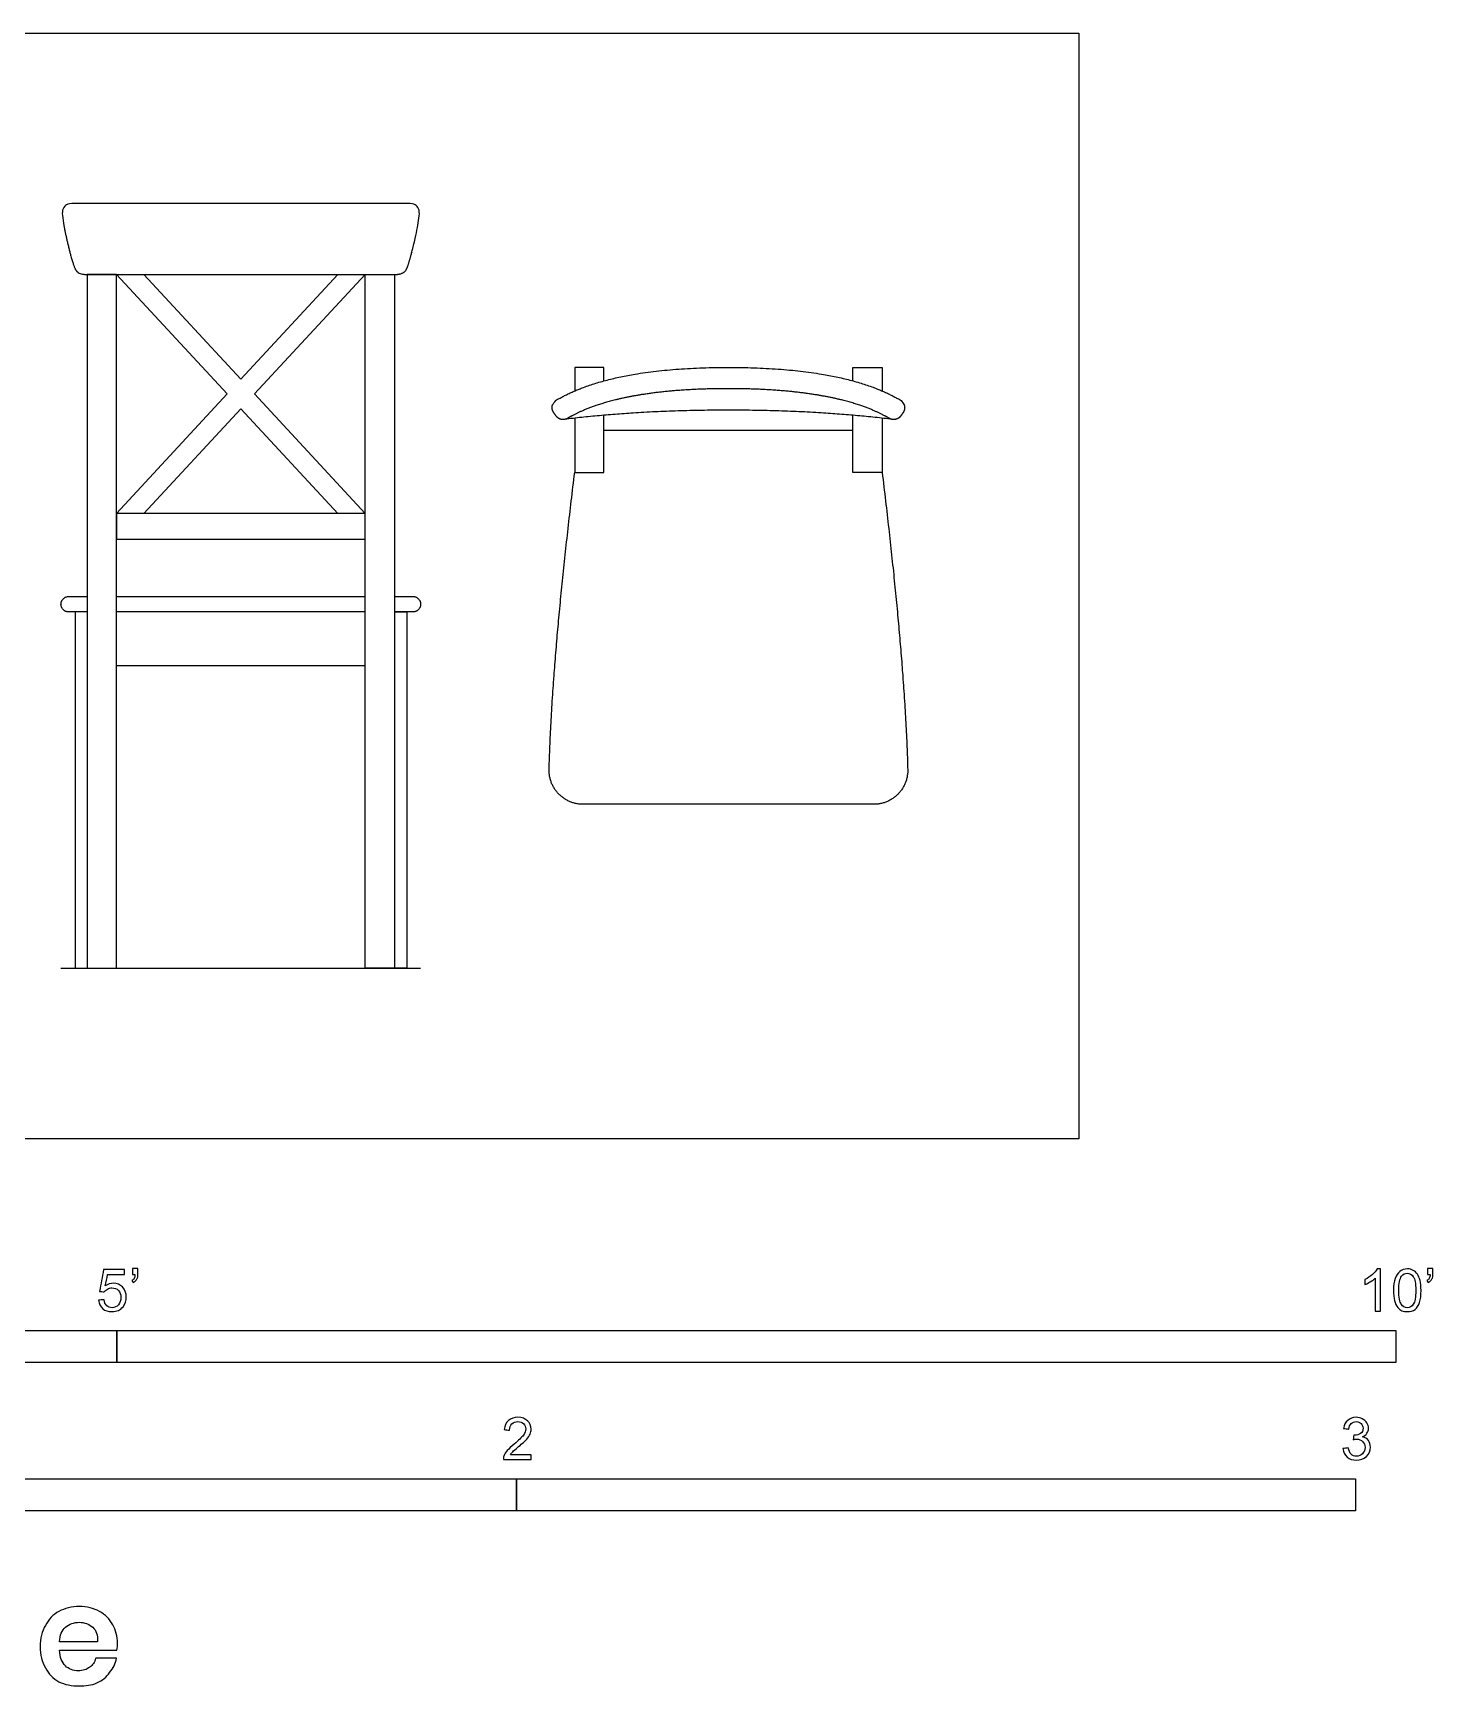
# Model space of a CAD drawing. Header units: metres. Extents: x 0 to 3.09, y -0.65 to 1.32.
# Drawn here: x 1.424 to 3.092, y -0.652 to 1.318 of the extents above; entities that cross this region are included whole.
import ezdxf

# ---------------------------------------------------------------- set-up
doc = ezdxf.new("R2010")
doc.units = ezdxf.units.M
for name, color, linetype, true_color in [('AG-DIAGRAM', 7, 'Continuous', 0xfecc66), ('AG-FURNITURE', 7, 'Continuous', 0x66ccff), ('N-SYMB', 7, 'Continuous', 0x800040), ('X-DIMENSIONS.GUIDE', 7, 'Continuous', 0x800080), ('X-VPRT', 6, 'Continuous', 0xff00ff)]:
    doc.layers.add(name, color=color, linetype=linetype, true_color=true_color)

msp = doc.modelspace()

# ---------------------------------------------------------------- linework, layer by layer
at = {"layer": 'AG-DIAGRAM'}
msp.add_lwpolyline([(1.4573, 0.2032), (1.8859, 0.2032)], dxfattribs=at)
at = {"layer": 'AG-FURNITURE'}
for points in [[(1.5234, 0.2032), (1.5234, 1.0299), (1.4884, 1.0299), (1.4884, 0.2032)], [(1.8199, 0.2032), (1.8199, 1.0299), (1.8548, 1.0299), (1.8548, 0.2032)], [(1.5234, 0.7143), (1.8199, 0.7143), (1.8199, 0.745), (1.5234, 0.745)]]:
    msp.add_lwpolyline(points, close=True, dxfattribs=at)
for points in [[(1.5233, 0.745), (1.6552, 0.8875), (1.5234, 1.0299)], [(1.5562, 1.0299), (1.6716, 0.9052), (1.7871, 1.0299)], [(1.8199, 0.745), (1.6881, 0.8875), (1.8199, 1.0299)], [(2.1044, 0.9032), (2.1044, 0.9192), (2.0695, 0.9192), (2.0695, 0.8912)], [(2.4009, 0.9032), (2.4009, 0.9192), (2.4359, 0.9192), (2.4359, 0.8912)], [(1.5561, 0.745), (1.6716, 0.8697), (1.7871, 0.745)], [(2.0695, 0.8586), (2.0695, 0.7939), (2.1044, 0.7939), (2.1044, 0.8621)], [(2.4359, 0.8586), (2.4359, 0.7939), (2.4009, 0.7939), (2.4009, 0.8621)], [(2.1044, 0.8445), (2.4009, 0.8445)], [(1.4884, 0.6277), (1.474, 0.6277), (1.474, 0.2032), (1.5089, 0.2032)], [(1.8548, 0.6277), (1.8693, 0.6277), (1.8693, 0.2032), (1.8343, 0.2032)], [(1.5234, 0.5641), (1.8199, 0.5641)]]:
    msp.add_lwpolyline(points, dxfattribs=at)
for points, knots in [([(1.8548, 1.0299), (1.7632, 1.0299), (1.6716, 1.0299), (1.58, 1.0299), (1.4884, 1.0299), (1.4775, 1.0299), (1.4714, 1.042), (1.4608, 1.0851), (1.4573, 1.1144), (1.4849, 1.1144), (1.6716, 1.1144), (1.8583, 1.1144), (1.8859, 1.1144), (1.8825, 1.0851), (1.8719, 1.042), (1.8658, 1.0299), (1.8548, 1.0299)], [0, 0, 0, 0.486483, 0.486483, 0.972965, 0.972965, 1.178264, 1.383562, 1.58886, 1.794158, 1.999456, 1.999456, 2.204754, 2.410052, 2.61535, 2.820649, 3.025947, 3.025947, 3.025947]), ([(2.4479, 0.8572), (2.3592, 0.8682), (2.2527, 0.8682), (2.1462, 0.8682), (2.0574, 0.8572)], [-0.630286, -0.630286, -0.630286, 0, 0, 0.630286, 0.630286, 0.630286])]:
    msp.add_open_spline(points, degree=2, knots=knots, dxfattribs=at)
for points, weights, degree, knots in [([(2.2527, 0.9192), (2.1596, 0.9192), (2.0912, 0.9061), (2.0476, 0.8801), (2.0451, 0.8786), (2.0434, 0.8763), (2.0428, 0.8734), (2.0422, 0.8706), (2.0428, 0.8677), (2.0445, 0.8654), (2.0454, 0.864), (2.0463, 0.8627), (2.0473, 0.8614), (2.0505, 0.8567), (2.056, 0.8556), (2.0609, 0.8584), (2.0779, 0.8685), (2.1007, 0.877), (2.1293, 0.883), (2.1627, 0.8901), (2.2039, 0.8938), (2.2527, 0.8938), (2.3014, 0.8938), (2.3426, 0.8901), (2.376, 0.883), (2.4046, 0.877), (2.4274, 0.8685), (2.4444, 0.8584), (2.4493, 0.8556), (2.4548, 0.8567), (2.4581, 0.8614), (2.459, 0.8627), (2.4599, 0.864), (2.4609, 0.8654), (2.4625, 0.8677), (2.4631, 0.8706), (2.4625, 0.8734), (2.4619, 0.8763), (2.4602, 0.8786), (2.4577, 0.8801), (2.4141, 0.9061), (2.3458, 0.9192), (2.2527, 0.9192)], [1, 1, 1, 1, 0.944530208241, 0.944530208241, 1, 0.944530208241, 0.944530208241, 1, 1, 1, 1, 0.822289758603, 0.822289758603, 1, 1, 1, 1, 1, 1, 1, 1, 1, 1, 1, 1, 1, 0.82228974901, 0.82228974901, 1, 1, 1, 1, 0.944530210361, 0.944530210361, 1, 0.944530210361, 0.944530210361, 1, 1, 1, 1], 3, [0, 0, 0, 0, 0.674746, 0.674746, 0.674746, 0.702451, 0.702451, 0.702451, 0.730157, 0.730157, 0.730157, 0.74608, 0.74608, 0.74608, 0.796487, 0.796487, 0.796487, 1.108988, 1.108988, 1.108988, 1.473266, 1.473266, 1.473266, 1.837544, 1.837544, 1.837544, 2.150045, 2.150045, 2.150045, 2.200452, 2.200452, 2.200452, 2.216371, 2.216371, 2.216371, 2.244077, 2.244077, 2.244077, 2.271782, 2.271782, 2.271782, 2.946528, 2.946528, 2.946528, 2.946528]), ([(2.4359, 0.7939), (2.4626, 0.575), (2.4664, 0.4403), (2.4668, 0.4231), (2.4549, 0.4108), (2.4429, 0.3985), (2.4257, 0.3985), (2.3392, 0.3985), (2.2527, 0.3985), (2.1661, 0.3985), (2.0796, 0.3985), (2.0624, 0.3985), (2.0505, 0.4108), (2.0385, 0.4231), (2.039, 0.4403), (2.0427, 0.575), (2.0695, 0.7939)], [1, 1, 1, 0.921189799255, 1, 0.921189799255, 1, 1, 1, 1, 1, 0.921189799255, 1, 0.921189799255, 1, 1, 1], 2, [-2.00656, -2.00656, -2.00656, -0.886369, -0.886369, -0.779707, -0.779707, -0.673044, -0.673044, -0.10534, -0.10534, 0.462364, 0.462364, 0.569026, 0.569026, 0.675689, 0.675689, 1.79588, 1.79588, 1.79588]), ([(1.4884, 0.6277), (1.4775, 0.6277), (1.4666, 0.6277), (1.4573, 0.6277), (1.4573, 0.637), (1.4573, 0.6462), (1.4666, 0.6462), (1.4775, 0.6462), (1.4884, 0.6462)], [1, 1, 1, 0.707106781187, 1, 0.707106781186, 1, 1, 1], 2, [2.8167497, 2.8167497, 2.8167497, 2.8899214, 2.8899214, 2.9376317, 2.9376317, 2.985342, 2.985342, 3.0585137, 3.0585137, 3.0585137]), ([(1.8548, 0.6462), (1.8658, 0.6462), (1.8767, 0.6462), (1.8859, 0.6462), (1.8859, 0.637), (1.8859, 0.6277), (1.8767, 0.6277), (1.8658, 0.6277), (1.8548, 0.6277)], [1, 1, 1, 0.707106781187, 1, 0.707106781187, 1, 1, 1], 2, [4.2855656, 4.2855656, 4.2855656, 4.3587373, 4.3587373, 4.4064475, 4.4064475, 4.4541578, 4.4541578, 4.5273295, 4.5273295, 4.5273295])]:
    msp.add_rational_spline(points, weights, degree=degree, knots=knots, dxfattribs=at)
for points in [[(1.5234, 0.6462), (1.6716, 0.6462), (1.8199, 0.6462)], [(1.8199, 0.6277), (1.6716, 0.6277), (1.5234, 0.6277)]]:
    msp.add_open_spline(points, degree=2, dxfattribs=at)
at = {"layer": 'N-SYMB'}
for points in [[(0.6096, -0.2667), (0.6096, -0.2286), (1.524, -0.2286), (1.524, -0.2667)], [(1.524, -0.2667), (1.524, -0.2286), (3.048, -0.2286), (3.048, -0.2667)], [(1, -0.4436), (1, -0.4055), (2, -0.4055), (2, -0.4436)], [(2, -0.4436), (2, -0.4055), (3, -0.4055), (3, -0.4436)]]:
    msp.add_lwpolyline(points, close=True, dxfattribs=at)
for points, knots in [([(1.502, -0.1924), (1.5042, -0.1922), (1.5064, -0.192), (1.5086, -0.1918), (1.5089, -0.1951), (1.5101, -0.1972), (1.512, -0.199), (1.5135, -0.2005), (1.5156, -0.2014), (1.5183, -0.2014), (1.521, -0.2014), (1.5237, -0.2002), (1.5258, -0.1978), (1.5276, -0.1957), (1.5288, -0.1927), (1.5288, -0.1891), (1.5288, -0.1855), (1.5276, -0.1828), (1.5258, -0.1807), (1.5237, -0.1789), (1.5213, -0.1777), (1.518, -0.1777), (1.5162, -0.1777), (1.5144, -0.1783), (1.5126, -0.1792), (1.511, -0.1801), (1.5098, -0.1813), (1.5089, -0.1825), (1.507, -0.1823), (1.5051, -0.1821), (1.5032, -0.1819), (1.5048, -0.1732), (1.5064, -0.1646), (1.508, -0.156), (1.5164, -0.156), (1.5247, -0.156), (1.533, -0.156), (1.533, -0.158), (1.533, -0.16), (1.533, -0.162), (1.5263, -0.162), (1.5196, -0.162), (1.5129, -0.162), (1.512, -0.1665), (1.511, -0.171), (1.5101, -0.1755), (1.5132, -0.1734), (1.5165, -0.1722), (1.5198, -0.1722), (1.524, -0.1722), (1.5276, -0.1737), (1.5306, -0.1767), (1.5336, -0.1798), (1.5351, -0.1837), (1.5351, -0.1885), (1.5351, -0.193), (1.5339, -0.1969), (1.5312, -0.2002), (1.5282, -0.2045), (1.5237, -0.206), (1.5183, -0.206), (1.5135, -0.206), (1.5098, -0.2051), (1.5071, -0.2027), (1.5041, -0.1999), (1.5026, -0.1966), (1.502, -0.1924)], [0, 0, 0, 0, 1, 1, 1, 2, 2, 2, 3, 3, 3, 4, 4, 4, 5, 5, 5, 6, 6, 6, 7, 7, 7, 8, 8, 8, 9, 9, 9, 10, 10, 10, 11, 11, 11, 12, 12, 12, 13, 13, 13, 14, 14, 14, 15, 15, 15, 16, 16, 16, 17, 17, 17, 18, 18, 18, 19, 19, 19, 20, 20, 20, 21, 21, 21, 22, 22, 22, 22]), ([(1.5424, -0.162), (1.5424, -0.1596), (1.5424, -0.1572), (1.5424, -0.1548), (1.5446, -0.1548), (1.5468, -0.1548), (1.549, -0.1548), (1.549, -0.1567), (1.549, -0.1586), (1.549, -0.1605), (1.549, -0.1635), (1.5487, -0.1659), (1.5478, -0.1671), (1.5469, -0.1689), (1.5454, -0.1704), (1.5433, -0.1713), (1.5428, -0.1705), (1.5423, -0.1697), (1.5418, -0.1689), (1.543, -0.1683), (1.5439, -0.1677), (1.5445, -0.1665), (1.5451, -0.1653), (1.5454, -0.1638), (1.5454, -0.162), (1.5444, -0.162), (1.5434, -0.162), (1.5424, -0.162)], [0, 0, 0, 0, 1, 1, 1, 2, 2, 2, 3, 3, 3, 4, 4, 4, 5, 5, 5, 6, 6, 6, 7, 7, 7, 8, 8, 8, 9, 9, 9, 9]), ([(3.0296, -0.2054), (3.0276, -0.2054), (3.0256, -0.2054), (3.0236, -0.2054), (3.0236, -0.1923), (3.0236, -0.1793), (3.0236, -0.1662), (3.0221, -0.1677), (3.02, -0.1692), (3.0176, -0.1704), (3.0152, -0.1719), (3.0131, -0.1731), (3.0113, -0.1737), (3.0113, -0.1717), (3.0113, -0.1697), (3.0113, -0.1677), (3.0146, -0.1662), (3.0176, -0.1641), (3.0203, -0.162), (3.0227, -0.1596), (3.0245, -0.1575), (3.0257, -0.1551), (3.027, -0.1551), (3.0283, -0.1551), (3.0296, -0.1551), (3.0296, -0.1718), (3.0296, -0.1886), (3.0296, -0.2054)], [0, 0, 0, 0, 1, 1, 1, 2, 2, 2, 3, 3, 3, 4, 4, 4, 5, 5, 5, 6, 6, 6, 7, 7, 7, 8, 8, 8, 9, 9, 9, 9]), ([(3.0453, -0.1807), (3.0453, -0.1749), (3.0459, -0.1701), (3.0471, -0.1665), (3.0486, -0.1629), (3.0504, -0.1602), (3.0528, -0.1581), (3.0549, -0.1563), (3.0582, -0.1551), (3.0619, -0.1551), (3.0646, -0.1551), (3.0667, -0.1557), (3.0688, -0.1569), (3.0709, -0.1578), (3.0724, -0.1596), (3.0739, -0.1614), (3.0751, -0.1635), (3.0763, -0.1659), (3.0769, -0.1689), (3.0778, -0.1719), (3.0781, -0.1758), (3.0781, -0.1807), (3.0781, -0.1867), (3.0775, -0.1915), (3.0763, -0.1951), (3.0751, -0.1987), (3.0733, -0.2014), (3.0709, -0.2036), (3.0685, -0.2054), (3.0655, -0.206), (3.0619, -0.206), (3.057, -0.206), (3.0531, -0.2048), (3.0504, -0.2011), (3.0471, -0.1969), (3.0453, -0.1903), (3.0453, -0.1807)], [0, 0, 0, 0, 1, 1, 1, 2, 2, 2, 3, 3, 3, 4, 4, 4, 5, 5, 5, 6, 6, 6, 7, 7, 7, 8, 8, 8, 9, 9, 9, 10, 10, 10, 11, 11, 11, 12, 12, 12, 12]), ([(3.0857, -0.162), (3.0857, -0.1596), (3.0857, -0.1572), (3.0857, -0.1548), (3.0879, -0.1548), (3.0901, -0.1548), (3.0923, -0.1548), (3.0923, -0.1567), (3.0923, -0.1586), (3.0923, -0.1605), (3.0923, -0.1635), (3.092, -0.1659), (3.0911, -0.1671), (3.0902, -0.1689), (3.0887, -0.1704), (3.0866, -0.1713), (3.0861, -0.1705), (3.0856, -0.1697), (3.085, -0.1689), (3.0863, -0.1683), (3.0872, -0.1677), (3.0878, -0.1665), (3.0884, -0.1653), (3.089, -0.1638), (3.089, -0.162), (3.0879, -0.162), (3.0868, -0.162), (3.0857, -0.162)], [0, 0, 0, 0, 1, 1, 1, 2, 2, 2, 3, 3, 3, 4, 4, 4, 5, 5, 5, 6, 6, 6, 7, 7, 7, 8, 8, 8, 9, 9, 9, 9]), ([(3.0516, -0.1807), (3.0516, -0.1891), (3.0528, -0.1945), (3.0546, -0.1972), (3.0564, -0.1999), (3.0588, -0.2014), (3.0619, -0.2014), (3.0646, -0.2014), (3.067, -0.1999), (3.0688, -0.1972), (3.0709, -0.1945), (3.0718, -0.1891), (3.0718, -0.1807), (3.0718, -0.1725), (3.0709, -0.1671), (3.0688, -0.1644), (3.067, -0.1617), (3.0646, -0.1602), (3.0616, -0.1602), (3.0588, -0.1602), (3.0567, -0.1614), (3.0549, -0.1638), (3.0528, -0.1668), (3.0516, -0.1725), (3.0516, -0.1807)], [0, 0, 0, 0, 1, 1, 1, 2, 2, 2, 3, 3, 3, 4, 4, 4, 5, 5, 5, 6, 6, 6, 7, 7, 7, 8, 8, 8, 8]), ([(2.0175, -0.3766), (2.0175, -0.3785), (2.0175, -0.3804), (2.0175, -0.3823), (2.0065, -0.3823), (1.9956, -0.3823), (1.9846, -0.3823), (1.9843, -0.3811), (1.9846, -0.3796), (1.9852, -0.3781), (1.9861, -0.376), (1.9873, -0.3735), (1.9892, -0.3714), (1.9913, -0.3693), (1.9937, -0.3669), (1.9973, -0.3639), (2.0027, -0.3594), (2.0063, -0.3558), (2.0084, -0.3534), (2.0102, -0.3507), (2.0111, -0.3482), (2.0111, -0.3458), (2.0111, -0.3434), (2.0102, -0.3413), (2.0087, -0.3398), (2.0069, -0.338), (2.0045, -0.3371), (2.0018, -0.3371), (1.9988, -0.3371), (1.9964, -0.338), (1.9946, -0.3398), (1.9928, -0.3416), (1.9919, -0.344), (1.9919, -0.3473), (1.9898, -0.3471), (1.9877, -0.3469), (1.9855, -0.3467), (1.9861, -0.3419), (1.9877, -0.3383), (1.9907, -0.3359), (1.9934, -0.3335), (1.9973, -0.332), (2.0018, -0.332), (2.0066, -0.332), (2.0105, -0.3335), (2.0133, -0.3362), (2.0163, -0.3389), (2.0175, -0.3422), (2.0175, -0.3461), (2.0175, -0.3479), (2.0172, -0.3501), (2.0163, -0.3519), (2.0154, -0.354), (2.0142, -0.3558), (2.0123, -0.3582), (2.0102, -0.3603), (2.0072, -0.363), (2.0027, -0.3669), (1.9991, -0.3699), (1.9967, -0.372), (1.9958, -0.3732), (1.9946, -0.3741), (1.9937, -0.3754), (1.9931, -0.3766), (2.0012, -0.3766), (2.0093, -0.3766), (2.0175, -0.3766)], [0, 0, 0, 0, 1, 1, 1, 2, 2, 2, 3, 3, 3, 4, 4, 4, 5, 5, 5, 6, 6, 6, 7, 7, 7, 8, 8, 8, 9, 9, 9, 10, 10, 10, 11, 11, 11, 12, 12, 12, 13, 13, 13, 14, 14, 14, 15, 15, 15, 16, 16, 16, 17, 17, 17, 18, 18, 18, 19, 19, 19, 20, 20, 20, 21, 21, 21, 22, 22, 22, 22]), ([(2.9849, -0.3693), (2.987, -0.369), (2.9892, -0.3687), (2.9913, -0.3684), (2.9919, -0.3717), (2.9931, -0.3745), (2.9949, -0.376), (2.9964, -0.3775), (2.9985, -0.3784), (3.0009, -0.3784), (3.0039, -0.3784), (3.0063, -0.3772), (3.0084, -0.3754), (3.0102, -0.3732), (3.0114, -0.3708), (3.0114, -0.3678), (3.0114, -0.3648), (3.0102, -0.3627), (3.0084, -0.3609), (3.0066, -0.3591), (3.0042, -0.3579), (3.0015, -0.3579), (3.0003, -0.3579), (2.9988, -0.3582), (2.9973, -0.3588), (2.9975, -0.357), (2.9977, -0.3552), (2.9979, -0.3534), (2.9982, -0.3534), (2.9985, -0.3534), (2.9988, -0.3534), (3.0015, -0.3534), (3.0039, -0.3528), (3.006, -0.3513), (3.0081, -0.3501), (3.009, -0.3479), (3.009, -0.3449), (3.009, -0.3428), (3.0081, -0.341), (3.0066, -0.3395), (3.0051, -0.338), (3.0033, -0.3371), (3.0009, -0.3371), (2.9985, -0.3371), (2.9964, -0.338), (2.9949, -0.3395), (2.9934, -0.341), (2.9922, -0.3431), (2.9919, -0.3461), (2.9898, -0.3458), (2.9877, -0.3455), (2.9855, -0.3452), (2.9864, -0.341), (2.988, -0.3377), (2.9907, -0.3356), (2.9934, -0.3332), (2.9967, -0.332), (3.0006, -0.332), (3.0033, -0.332), (3.006, -0.3326), (3.0081, -0.3338), (3.0105, -0.335), (3.0123, -0.3368), (3.0136, -0.3386), (3.0148, -0.3407), (3.0154, -0.3428), (3.0154, -0.3452), (3.0154, -0.3473), (3.0148, -0.3491), (3.0136, -0.351), (3.0123, -0.3528), (3.0108, -0.3543), (3.0084, -0.3552), (3.0114, -0.3561), (3.0139, -0.3573), (3.0154, -0.3597), (3.0169, -0.3618), (3.0178, -0.3645), (3.0178, -0.3675), (3.0178, -0.372), (3.0163, -0.3757), (3.013, -0.3787), (3.0099, -0.3817), (3.0057, -0.3829), (3.0009, -0.3829), (2.9967, -0.3829), (2.9928, -0.382), (2.9901, -0.3793), (2.987, -0.3769), (2.9855, -0.3732), (2.9849, -0.3693)], [0, 0, 0, 0, 1, 1, 1, 2, 2, 2, 3, 3, 3, 4, 4, 4, 5, 5, 5, 6, 6, 6, 7, 7, 7, 8, 8, 8, 9, 9, 9, 10, 10, 10, 11, 11, 11, 12, 12, 12, 13, 13, 13, 14, 14, 14, 15, 15, 15, 16, 16, 16, 17, 17, 17, 18, 18, 18, 19, 19, 19, 20, 20, 20, 21, 21, 21, 22, 22, 22, 23, 23, 23, 24, 24, 24, 25, 25, 25, 26, 26, 26, 27, 27, 27, 28, 28, 28, 29, 29, 29, 30, 30, 30, 30])]:
    msp.add_open_spline(points, degree=3, knots=knots, dxfattribs=at)
at = {"layer": 'X-DIMENSIONS.GUIDE'}
for points, knots in [([(1.5247, -0.6016), (1.5247, -0.6038), (1.5247, -0.6066), (1.524, -0.6095), (1.5011, -0.6095), (1.4783, -0.6095), (1.4554, -0.6095), (1.4561, -0.6182), (1.4583, -0.624), (1.4626, -0.6283), (1.4662, -0.6319), (1.472, -0.6341), (1.4778, -0.6341), (1.4836, -0.6341), (1.4879, -0.6326), (1.4915, -0.6297), (1.4951, -0.6276), (1.4973, -0.624), (1.4987, -0.6189), (1.5069, -0.6189), (1.5151, -0.6189), (1.5233, -0.6189), (1.5226, -0.6254), (1.5197, -0.6312), (1.5153, -0.6362), (1.5117, -0.6413), (1.5067, -0.6456), (1.5002, -0.6485), (1.4937, -0.6514), (1.4865, -0.6521), (1.4792, -0.6521), (1.4699, -0.6521), (1.4619, -0.6507), (1.4547, -0.6471), (1.4482, -0.6435), (1.4424, -0.6377), (1.4388, -0.6305), (1.4345, -0.6232), (1.4323, -0.6153), (1.4323, -0.6052), (1.4323, -0.5958), (1.4345, -0.5871), (1.4388, -0.5799), (1.4424, -0.5727), (1.4482, -0.5669), (1.4547, -0.5633), (1.4619, -0.5597), (1.4699, -0.5575), (1.4792, -0.5575), (1.4879, -0.5575), (1.4966, -0.5597), (1.5031, -0.5633), (1.5103, -0.5669), (1.5153, -0.5727), (1.5189, -0.5792), (1.5226, -0.5857), (1.5247, -0.5929), (1.5247, -0.6016)], [0, 0, 0, 0, 1, 1, 1, 2, 2, 2, 3, 3, 3, 4, 4, 4, 5, 5, 5, 6, 6, 6, 7, 7, 7, 8, 8, 8, 9, 9, 9, 10, 10, 10, 11, 11, 11, 12, 12, 12, 13, 13, 13, 14, 14, 14, 15, 15, 15, 16, 16, 16, 17, 17, 17, 18, 18, 18, 19, 19, 19, 19]), ([(1.5009, -0.5994), (1.5009, -0.5915), (1.4995, -0.5857), (1.4951, -0.5821), (1.4908, -0.5785), (1.485, -0.5763), (1.4792, -0.5763), (1.4727, -0.5763), (1.467, -0.5785), (1.4626, -0.5821), (1.4583, -0.5857), (1.4561, -0.5915), (1.4554, -0.5994), (1.4706, -0.5994), (1.4857, -0.5994), (1.5009, -0.5994)], [0, 0, 0, 0, 1, 1, 1, 2, 2, 2, 3, 3, 3, 4, 4, 4, 5, 5, 5, 5])]:
    msp.add_open_spline(points, degree=3, knots=knots, dxfattribs=at)
at = {"layer": 'X-VPRT'}
msp.add_lwpolyline([(0, 1.3176), (2.6702, 1.3176), (2.6702, 0), (0, 0)], close=True, dxfattribs=at)

doc.saveas('drawing.dxf')
